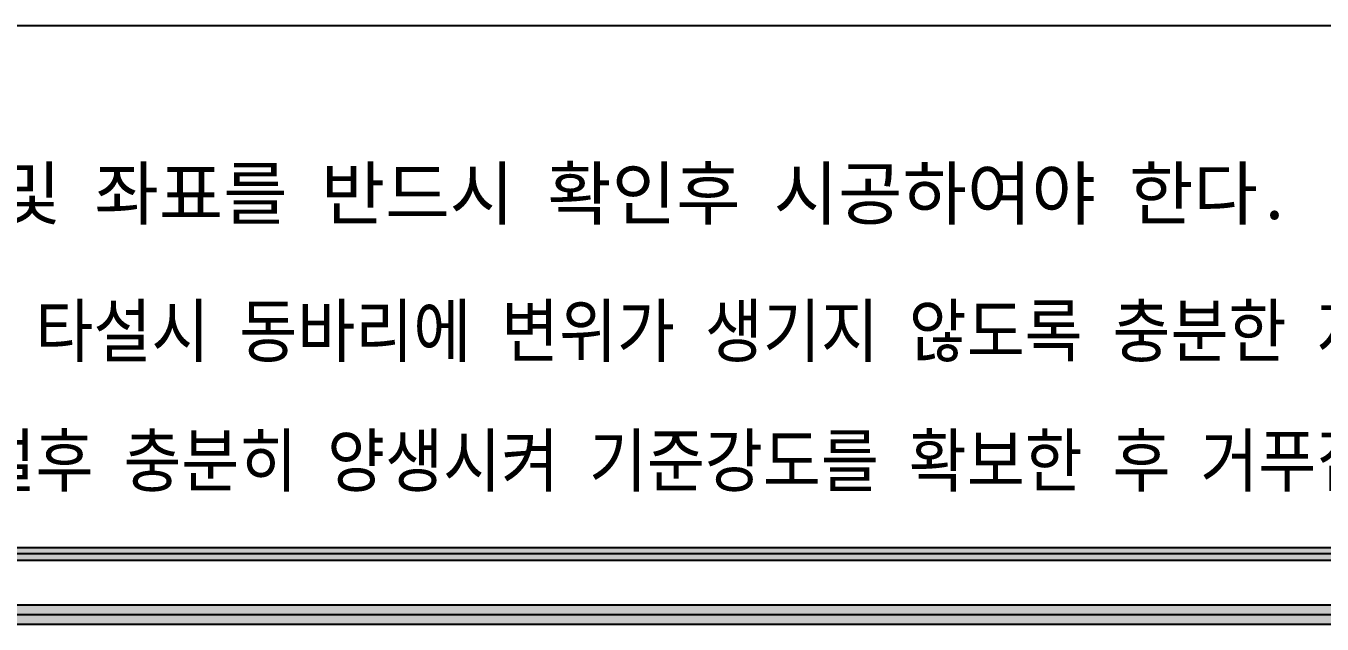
# Model space of a CAD drawing. Extents: x 23849 to 40667, y 5707 to 28720.
# Drawn here: x 28898 to 33948, y 5707 to 8036 of the extents above; entities that cross this region are included whole.
import ezdxf

# ---------------------------------------------------------------- set-up
doc = ezdxf.new("R2010")
doc.units = 0
doc.header["$MEASUREMENT"] = 0
doc.layers.get('0').update_dxf_attribs({"linetype": 'CONTINUOUS'})
doc.layers.add('T40', color=3, linetype='CONTINUOUS')
doc.layers.add('TABLE', color=7, linetype='CONTINUOUS')
doc.styles.add('TEXT', font='DotumChe.ttf')
doc.styles.add('돋움체', font='DotumChe.ttf')

msp = doc.modelspace()

# ---------------------------------------------------------------- linework, layer by layer
at = {"color": 2}
msp.add_line((38456.829598, 5980.149702), (26689.727521, 5980.149702), dxfattribs=at)
for points in [[(26689.727521, 6005.149702), (26689.727521, 5955.149702), (38431.829598, 6005.149702), (38481.829598, 5955.149702)], [(24017.558913, 5782.105181), (24017.558913, 5707.105181), (40592.020474, 5782.105181), (40667.020474, 5707.105181)]]:
    msp.add_solid(points, dxfattribs=at)
at = {"layer": 'TABLE', "color": 7}
for p, q in [((38431.829598, 8035.640535), (28368.802925, 8035.640535)), ((26639.727521, 6005.149702), (38431.829598, 6005.149702))]:
    msp.add_line(p, q, dxfattribs=at)
at = {"layer": 'TABLE', "color": 2}
for p, q in [((38481.829598, 5955.149702), (26689.727521, 5955.149702)), ((24017.558913, 5744.605181), (40629.520474, 5744.605181)), ((24017.558913, 5707.105181), (40667.020474, 5707.105181))]:
    msp.add_line(p, q, dxfattribs=at)
at = {"layer": 'TABLE'}
msp.add_line((23848.808913, 5782.105181), (40592.020474, 5782.105181), dxfattribs=at)

# ---------------------------------------------------------------- texts
at = {"layer": 'T40', "style": 'TEXT'}
msp.add_text('시공전 EL 및 좌표를 반드시 확인후 시공하여야 한다.', height=200, dxfattribs=at).set_placement((27514.727521, 7283.343242, 345820.258575))
at = {"layer": 'T40', "style": '돋움체', "width": 0.9}
for s, p in [('구체콘크리트 타설시 동바리에 변위가 생기지 않도록 충분한 지지력을 확보하여야 한다.', (27463.970566, 6748.336652)), ('콘크리트 타설후 충분히 양생시켜 기준강도를 확보한 후 거푸집 및 동바리를 철거해야 한다.', (27463.970566, 6243.442981))]:
    msp.add_text(s, height=200, dxfattribs=at).set_placement(p)

doc.saveas('drawing.dxf')
